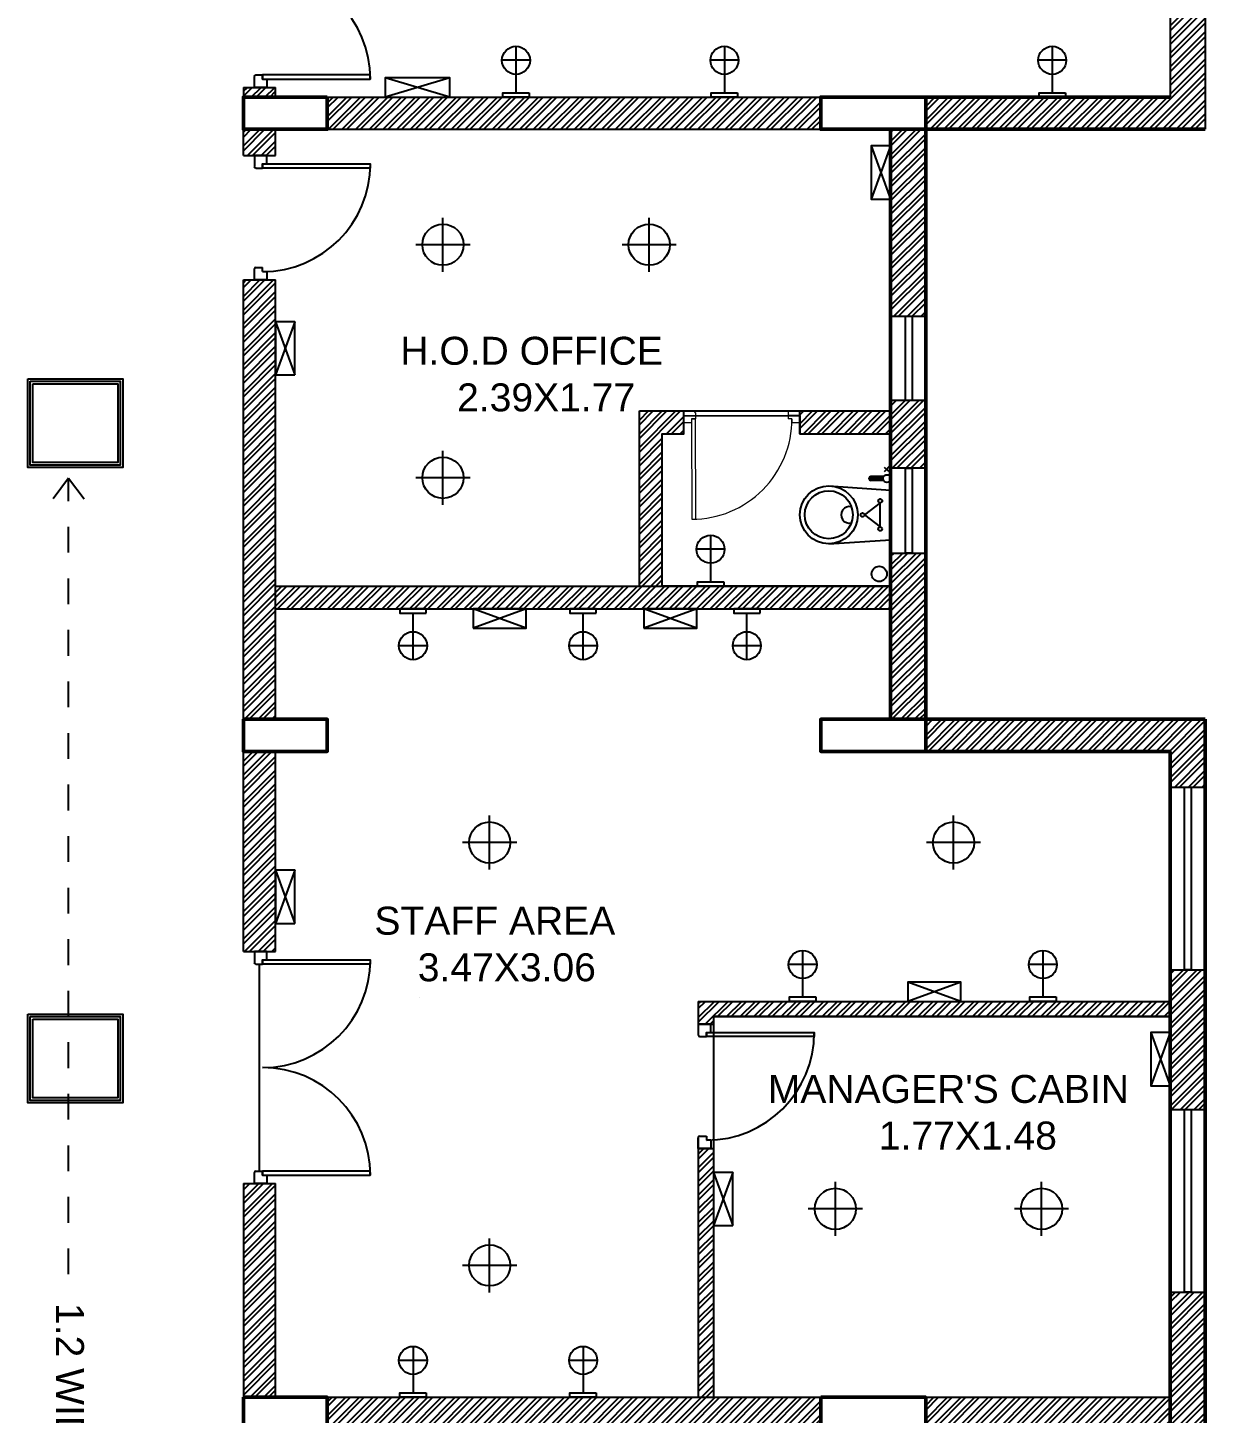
# Model space of a CAD drawing. Header units: millimetres. Extents: x 1521 to 3683, y 1649 to 3322.
# Drawn here: x 2033.66 to 2038.23, y 1662.31 to 1667.69 of the extents above; entities that cross this region are included whole.
import ezdxf

# ---------------------------------------------------------------- set-up
doc = ezdxf.new("R2010")
doc.units = ezdxf.units.MM
doc.header["$LTSCALE"] = 0.1
doc.linetypes.add('DASHED2', pattern=[0.375, 0.25, -0.125])
for name, color, linetype, lineweight in [('COL', 1, 'Continuous', 50), ('DOOR', 8, 'Continuous', 15), ('plan wall', 7, 'Continuous', 25), ('WALL', 7, 'Continuous', 50)]:
    doc.layers.add(name, color=color, linetype=linetype, lineweight=lineweight)
doc.layers.add('electrical', color=1, linetype='Continuous')
doc.styles.add('WORKING', font='ARIALN.TTF')
pattern_1 = [(45, (1372.368676, 807.466503), (-0.0265249055, 0.0265249055), []), (45, (1372.368676, 807.48526), (-0.0265249055, 0.0265249055), [])]

# ---------------------------------------------------------------- blocks, each defined once
blk = doc.blocks.new('D75')
at = {"layer": 'DOOR'}
for p, q in [((0.05, 0.7), (0.05, 0.675)), ((0.05, 0.7), (0.075, 0.7)), ((0.05, 0.05), (0.05, 0.075)), ((0.05, 0.05), (0.075, 0.05))]:
    blk.add_line(p, q, dxfattribs=at)
for points in [[(0.075, 0.7), (0.075, 0.75), (0, 0.75), (0, 0.685)], [(0.01, 0.675), (0.05, 0.675)], [(0.075, 0.05), (0.075, 0), (0, 0), (0, 0.065)], [(0.01, 0.075), (0.05, 0.075)]]:
    blk.add_lwpolyline(points, dxfattribs=at)
blk.add_lwpolyline([(0.05, 0.075), (0.05, 0.05), (0.7, 0.05), (0.7, 0.075)], close=True, dxfattribs=at)
for centre, radius, start, end in [((0.01, 0.685), 0.01, 180, 270), ((0.05, 0.05), 0.65, 0, 90), ((0.01, 0.065), 0.01, 90, 180)]:
    blk.add_arc(centre, radius, start, end, dxfattribs=at)

msp = doc.modelspace()

# ---------------------------------------------------------------- hatches: boundary and pattern name
h = msp.add_hatch()
h.set_pattern_fill('AR-SAND', color=256, scale=0.059074, angle=45, style=0)
h.set_pattern_definition([(82.5, (1097.7802, 958.43), (-2.1111885, 1.977517), [0, -2.2807224, 0, -2.550808, 0, -2.4382723]), (52.5, (1097.7802, 958.43), (-1.11656, 4.872013), [0, -1.2303897, 0, -2.055651, 0, -0.7877495]), (12.5, (1096.4752, 957.125), (3.298091, 3.3100975), [0, -0.7502376, 0, -2.7008554, 0, -3.526117]), (2.5, (1096.475, 957.125), (2.258281, 4.1207), [0, -0.375119, 0, -1.770561, 0, -2.0256416])])
h.paths.add_polyline_path([(2035.3071, 1670.5551), (2037.365, 1670.5551), (2037.365, 1667.8053), (2035.3071, 1667.8053)], flags=16)
h.paths.add_polyline_path([(2034.6263, 1670.9166), (2038.0973, 1670.9166), (2038.0973, 1667.4182), (2034.6263, 1667.4182)])
h = msp.add_hatch()
h.set_pattern_fill('STEEL', color=256, scale=0.011815, style=0)
h.set_pattern_definition(pattern_1)
h.paths.add_polyline_path([(2038.2332, 1669.5359), (2038.0973, 1669.5359), (2038.0973, 1668.8885), (2038.2332, 1668.8885)])
h.paths.add_polyline_path([(2038.2332, 1667.9122), (2038.0973, 1667.9122), (2038.0973, 1667.4182), (2037.1484, 1667.4182), (2037.1484, 1667.2934), (2038.2332, 1667.2934)])
h.paths.add_polyline_path([(2036.7416, 1667.4182), (2034.827, 1667.4182), (2034.827, 1667.2934), (2035.8863, 1667.2934), (2036.6167, 1667.2934), (2036.7416, 1667.2934)])
h.paths.add_polyline_path([(2034.6263, 1667.2934), (2034.5016, 1667.2934), (2034.5016, 1667.1915), (2034.6263, 1667.1915)])
h.paths.add_polyline_path([(2034.6263, 1667.4561), (2034.5016, 1667.4561), (2034.5016, 1667.4182), (2034.6263, 1667.4182)])
h.paths.add_polyline_path([(2037.1484, 1667.2934), (2037.0126, 1667.2934), (2037.0126, 1666.5684), (2037.1484, 1666.5684)])
h.paths.add_polyline_path([(2037.1484, 1666.2415), (2037.0126, 1666.2415), (2037.0126, 1666.2006), (2037.0126, 1665.979), (2037.1484, 1665.979)])
h.paths.add_polyline_path([(2037.0126, 1666.2006), (2036.6596, 1666.2006), (2036.6597, 1666.1557), (2036.6596, 1666.1557), (2036.6596, 1666.112), (2037.0126, 1666.112)])
h.paths.add_polyline_path([(2036.2103, 1666.1815), (2036.2104, 1666.1815), (2036.2103, 1666.2006), (2036.0378, 1666.2006), (2036.0378, 1665.5212), (2036.1265, 1665.5212), (2036.1265, 1666.112), (2036.2103, 1666.112)])
h.paths.add_polyline_path([(2034.6263, 1666.7093), (2034.568, 1666.7093), (2034.5016, 1666.7093), (2034.5016, 1665.0046), (2034.6263, 1665.0046), (2034.6263, 1665.0514)])
h.paths.add_polyline_path([(2037.0126, 1665.5212), (2036.1265, 1665.5212), (2034.6263, 1665.5212), (2034.6263, 1665.4326), (2037.0126, 1665.4326)])
h = msp.add_hatch()
h.set_pattern_fill('STEEL', color=256, scale=0.011815, style=0)
h.set_pattern_definition(pattern_1)
h.paths.add_polyline_path([(2038.2332, 1665.0046), (2037.1484, 1665.0046), (2037.1484, 1664.8798), (2038.0973, 1664.8798), (2038.0973, 1664.7412), (2038.2332, 1664.7412)])
h.paths.add_polyline_path([(2037.1484, 1665.6491), (2037.0126, 1665.6491), (2037.0126, 1665.5212), (2037.0126, 1665.0046), (2037.1484, 1665.0046)])
h.paths.add_polyline_path([(2034.6263, 1664.8798), (2034.5016, 1664.8798), (2034.5016, 1664.103), (2034.6263, 1664.103)])
h = msp.add_hatch()
h.set_pattern_fill('STEEL', color=256, scale=0.011815, style=0)
h.set_pattern_definition(pattern_1)
h.paths.add_polyline_path([(2038.2332, 1664.0323), (2038.0973, 1664.0323), (2038.0973, 1663.9099), (2038.0973, 1663.4902), (2038.2332, 1663.4902)])
h = msp.add_hatch()
h.set_pattern_fill('STEEL', color=256, scale=0.011815, style=0)
h.set_pattern_definition(pattern_1)
h.paths.add_polyline_path([(2038.0973, 1663.9099), (2036.2661, 1663.9099), (2036.2661, 1663.8212), (2036.3251, 1663.8212), (2036.3251, 1663.8508), (2038.0973, 1663.8508)])
h.paths.add_polyline_path([(2036.3251, 1663.3392), (2036.2661, 1663.3392), (2036.2661, 1662.374), (2036.3251, 1662.374)])
h.paths.add_polyline_path([(2036.7416, 1662.374), (2036.3251, 1662.374), (2034.827, 1662.374), (2034.827, 1662.2492), (2036.7416, 1662.2492)])
h.paths.add_polyline_path([(2034.6263, 1662.2492), (2034.5016, 1662.2492), (2034.5016, 1661.5114), (2034.6263, 1661.5114)])
h.paths.add_polyline_path([(2034.6263, 1663.203), (2034.5016, 1663.203), (2034.5016, 1662.374), (2034.6263, 1662.374)])
h = msp.add_hatch()
h.set_pattern_fill('STEEL', color=256, scale=0.011815, style=0)
h.set_pattern_definition(pattern_1)
h.paths.add_polyline_path([(2038.2332, 1662.7813), (2038.0973, 1662.7813), (2038.0973, 1662.374), (2038.0973, 1662.0261), (2038.2332, 1662.0261)])
h = msp.add_hatch()
h.set_pattern_fill('STEEL', color=256, scale=0.011815, style=0)
h.set_pattern_definition(pattern_1)
h.paths.add_polyline_path([(2038.0973, 1662.374), (2037.1484, 1662.374), (2037.1484, 1662.2492), (2037.2999, 1662.2492), (2037.2999, 1662.1931), (2037.3885, 1662.1931), (2037.3885, 1662.2492), (2038.0973, 1662.2492)])

# ---------------------------------------------------------------- linework, layer by layer
for p, q in [((2038.2332, 1671.0414), (2038.2332, 1667.2934)), ((2038.2332, 1671.0414), (2038.2332, 1667.2934)), ((2038.0973, 1670.9166), (2038.0973, 1667.4182)), ((2034.5761, 1667.4883), (2034.5761, 1667.5043)), ((2034.5761, 1667.4883), (2034.5921, 1667.4883)), ((2034.5016, 1667.4561), (2034.6263, 1667.4561)), ((2034.5016, 1667.4561), (2034.5016, 1667.4182)), ((2034.6263, 1667.4182), (2034.6263, 1667.4561)), ((2034.827, 1667.4182), (2036.7416, 1667.4182)), ((2034.5016, 1667.1915), (2034.5016, 1667.2934)), ((2034.6263, 1667.1915), (2034.6263, 1667.2934)), ((2034.827, 1667.2934), (2036.7416, 1667.2934)), ((2038.2332, 1667.2934), (2037.1484, 1667.2934)), ((2037.1484, 1667.2934), (2037.1484, 1665.0046)), ((2034.5016, 1667.1915), (2034.6263, 1667.1915)), ((2034.5761, 1667.1593), (2034.5761, 1667.1432)), ((2034.5761, 1667.1593), (2034.5921, 1667.1593)), ((2034.5761, 1666.7415), (2034.5761, 1666.7575)), ((2034.5761, 1666.7415), (2034.5921, 1666.7415)), ((2034.5016, 1664.8798), (2034.5016, 1666.7093)), ((2034.5016, 1666.7093), (2034.6263, 1666.7093)), ((2034.6263, 1665.0046), (2034.6263, 1666.7093)), ((2036.0378, 1666.2006), (2037.0126, 1666.2006)), ((2036.0378, 1665.5212), (2036.0378, 1666.2006)), ((2036.2103, 1666.112), (2036.2103, 1666.2006)), ((2036.6596, 1666.112), (2036.6596, 1666.2006)), ((2036.1265, 1666.112), (2036.2103, 1666.112)), ((2036.1265, 1665.5212), (2036.1265, 1666.112)), ((2036.6596, 1666.112), (2037.0126, 1666.112)), ((2034.6263, 1665.5212), (2037.0126, 1665.5212)), ((2034.6263, 1665.4326), (2037.0126, 1665.4326)), ((2037.1484, 1665.0046), (2038.2332, 1665.0046)), ((2038.2332, 1665.0046), (2038.2332, 1659.662)), ((2034.5016, 1664.103), (2034.5016, 1664.8798)), ((2034.6263, 1664.103), (2034.6263, 1664.8798)), ((2034.5016, 1664.103), (2034.6263, 1664.103)), ((2034.5632, 1664.0548), (2034.5632, 1663.2512)), ((2034.5761, 1664.0709), (2034.5761, 1664.0548)), ((2034.5761, 1664.0709), (2034.5921, 1664.0709)), ((2035.1835, 1663.9257), (2035.1835, 1663.9257)), ((2036.2661, 1663.9099), (2036.2661, 1663.7794)), ((2036.2661, 1663.9099), (2038.0973, 1663.9099)), ((2036.2661, 1663.8212), (2036.3251, 1663.8212)), ((2036.3251, 1663.8508), (2036.3251, 1663.8212)), ((2036.3251, 1663.8508), (2036.3251, 1663.8212)), ((2036.3251, 1663.8508), (2038.0973, 1663.8508)), ((2036.2982, 1663.789), (2036.2982, 1663.7729)), ((2036.2982, 1663.789), (2036.3143, 1663.789)), ((2036.2661, 1663.381), (2036.2661, 1662.374)), ((2036.2982, 1663.3874), (2036.2982, 1663.3712)), ((2036.2661, 1663.3392), (2036.3251, 1663.3392)), ((2036.3143, 1663.3713), (2036.2982, 1663.3713)), ((2036.3251, 1663.3392), (2036.3251, 1662.374)), ((2036.3251, 1663.3392), (2036.3251, 1662.374)), ((2034.5761, 1663.2352), (2034.5761, 1663.2512)), ((2034.5761, 1663.2352), (2034.5921, 1663.2352)), ((2034.5016, 1663.203), (2034.6263, 1663.203)), ((2034.5016, 1663.203), (2034.5016, 1662.374)), ((2034.6263, 1662.374), (2034.6263, 1663.203)), ((2034.827, 1662.374), (2038.0973, 1662.374))]:
    msp.add_line(p, q)
at = {"linetype": 'DASHED2'}
for p, q in [((2033.8234, 1665.9403), (2033.7543, 1665.8476)), ((2033.8234, 1662.8509), (2033.8234, 1665.9403)), ((2033.8234, 1665.9403), (2033.8926, 1665.8476))]:
    msp.add_line(p, q, dxfattribs=at)
at = {"lineweight": 25}
msp.add_line((2036.9747, 1665.8587), (2036.9694, 1665.8587), dxfattribs=at)
at = {"linetype": 'Continuous'}
msp.add_line((2034.7414, 1665.5212), (2035.8047, 1665.5212), dxfattribs=at)
at = {"color": 253}
for p, q in [((2038.0973, 1664.7412), (2038.2332, 1664.7412)), ((2038.0973, 1664.0323), (2038.2332, 1664.0323)), ((2038.0973, 1663.4902), (2038.2332, 1663.4902)), ((2038.0973, 1662.7813), (2038.2332, 1662.7813))]:
    msp.add_line(p, q, dxfattribs=at)
for points in [[(2034.5921, 1667.4883), (2034.5921, 1667.4561), (2034.5439, 1667.4561), (2034.5439, 1667.4979)], [(2034.5503, 1667.5043), (2034.5761, 1667.5043)], [(2034.5921, 1667.1593), (2034.5921, 1667.1915), (2034.5439, 1667.1915), (2034.5439, 1667.1497)], [(2034.5503, 1667.1432), (2034.5761, 1667.1432)], [(2034.5921, 1666.7415), (2034.5921, 1666.7093), (2034.5439, 1666.7093), (2034.5439, 1666.7511)], [(2034.5503, 1666.7575), (2034.5761, 1666.7575)], [(2036.2103, 1666.1815), (2036.6147, 1666.1825), (2036.6596, 1666.1826), (2036.6596, 1666.112), (2037.0126, 1666.112), (2037.0126, 1665.5212), (2036.1265, 1665.5212), (2036.1265, 1666.112), (2036.2103, 1666.112), (2036.2103, 1666.1815)], [(2034.5921, 1664.0709), (2034.5921, 1664.103), (2034.5439, 1664.103), (2034.5439, 1664.0612)], [(2034.5503, 1664.0548), (2034.5761, 1664.0548)], [(2036.3143, 1663.789), (2036.3143, 1663.8212), (2036.2661, 1663.8212), (2036.2661, 1663.7794)], [(2036.2725, 1663.7729), (2036.2982, 1663.7729)], [(2036.3143, 1663.3713), (2036.3143, 1663.3392), (2036.2661, 1663.3392), (2036.2661, 1663.381)], [(2036.2725, 1663.3874), (2036.2982, 1663.3874)], [(2034.5921, 1663.2352), (2034.5921, 1663.203), (2034.5439, 1663.203), (2034.5439, 1663.2448)], [(2034.5503, 1663.2512), (2034.5761, 1663.2512)]]:
    msp.add_lwpolyline(points)
for points in [[(2034.5761, 1667.5043), (2034.5761, 1667.4883), (2034.9939, 1667.4883), (2034.9939, 1667.5043)], [(2034.5761, 1667.1432), (2034.5761, 1667.1593), (2034.9939, 1667.1593), (2034.9939, 1667.1432)], [(2034.5761, 1664.0548), (2034.5761, 1664.0709), (2034.9939, 1664.0709), (2034.9939, 1664.0548)], [(2036.3251, 1662.374), (2038.0973, 1662.374), (2038.0973, 1663.8508), (2036.3251, 1663.8508)], [(2036.2982, 1663.7729), (2036.2982, 1663.789), (2036.7161, 1663.789), (2036.7161, 1663.7729)], [(2034.5761, 1663.2512), (2034.5761, 1663.2352), (2034.9939, 1663.2352), (2034.9939, 1663.2512)]]:
    msp.add_lwpolyline(points, close=True)
for points in [[(2037.0126, 1666.5684), (2037.1484, 1666.5684), (2037.1484, 1666.2415), (2037.0126, 1666.2415)], [(2037.0704, 1666.5684), (2037.0957, 1666.5684), (2037.0957, 1666.2415), (2037.0704, 1666.2415)], [(2037.0126, 1665.6491), (2037.1484, 1665.6491), (2037.1484, 1665.979), (2037.0126, 1665.979)], [(2037.0704, 1665.979), (2037.0957, 1665.979), (2037.0957, 1665.6491), (2037.0704, 1665.6491)], [(2038.1527, 1664.7412), (2038.1779, 1664.7412), (2038.1779, 1664.0323), (2038.1527, 1664.0323)], [(2038.1527, 1663.4902), (2038.1779, 1663.4902), (2038.1779, 1662.7813), (2038.1527, 1662.7813)]]:
    msp.add_lwpolyline(points, close=True, dxfattribs=at)
at = {"color": 10}
for points in [[(2033.6647, 1666.3258), (2034.0337, 1666.3258), (2034.0337, 1665.9808), (2033.6647, 1665.9808)], [(2033.6747, 1666.3158), (2034.0237, 1666.3158), (2034.0237, 1665.9908), (2033.6747, 1665.9908)], [(2033.6847, 1666.3058), (2034.0137, 1666.3058), (2034.0137, 1666.0008), (2033.6847, 1666.0008)], [(2033.6647, 1663.8607), (2034.0337, 1663.8607), (2034.0337, 1663.5157), (2033.6647, 1663.5157)], [(2033.6747, 1663.8507), (2034.0237, 1663.8507), (2034.0237, 1663.5257), (2033.6747, 1663.5257)], [(2033.6847, 1663.8407), (2034.0137, 1663.8407), (2034.0137, 1663.5357), (2033.6847, 1663.5357)]]:
    msp.add_lwpolyline(points, close=True, dxfattribs=at)
for centre, radius, start, end in [((2034.5761, 1667.4883), 0.4179, 0, 90), ((2034.5503, 1667.4979), 0.00643, 90, 180), ((2034.5503, 1667.1497), 0.00643, 180, 270), ((2034.5761, 1667.1593), 0.4179, 270, 0), ((2034.5503, 1666.7511), 0.00643, 90, 180), ((2034.5503, 1664.0612), 0.00643, 180, 270), ((2034.5761, 1664.0709), 0.4179, 270, 0), ((2036.2725, 1663.7794), 0.00643, 180, 270), ((2036.2982, 1663.789), 0.4179, 270, 0), ((2034.5761, 1663.2352), 0.4179, 0, 90), ((2036.2725, 1663.381), 0.00643, 90, 180), ((2034.5503, 1663.2448), 0.00643, 90, 180)]:
    msp.add_arc(centre, radius, start, end)
at = {"layer": 'COL'}
for points in [[(2034.827, 1667.4182), (2034.827, 1667.2934), (2034.5016, 1667.2934), (2034.5016, 1667.4182)], [(2037.1484, 1667.4182), (2037.1484, 1667.2934), (2036.7416, 1667.2934), (2036.7416, 1667.4182)], [(2034.5016, 1665.0046), (2034.827, 1665.0046), (2034.827, 1664.8798), (2034.5016, 1664.8798)], [(2037.1484, 1665.0046), (2037.1484, 1664.8798), (2036.7416, 1664.8798), (2036.7416, 1665.0046)], [(2034.5016, 1662.374), (2034.827, 1662.374), (2034.827, 1662.2492), (2034.5016, 1662.2492)], [(2036.7416, 1662.374), (2037.1484, 1662.374), (2037.1484, 1662.2492), (2036.7416, 1662.2492)]]:
    msp.add_lwpolyline(points, close=True, dxfattribs=at)
at = {"layer": 'electrical', "ltscale": 0.0025}
for p, q in [((2035.559, 1667.6154), (2035.559, 1667.4352)), ((2036.3676, 1667.6154), (2036.3676, 1667.4352)), ((2037.6395, 1667.6154), (2037.6395, 1667.4352)), ((2035.6133, 1667.561), (2035.5046, 1667.561)), ((2036.422, 1667.561), (2036.3132, 1667.561)), ((2037.6939, 1667.561), (2037.5851, 1667.561)), ((2035.2757, 1666.7406), (2035.2757, 1666.9504)), ((2036.0757, 1666.7406), (2036.0757, 1666.9504)), ((2035.3806, 1666.8455), (2035.1708, 1666.8455)), ((2036.1806, 1666.8455), (2035.9708, 1666.8455)), ((2035.2757, 1665.8364), (2035.2757, 1666.0462)), ((2035.3806, 1665.9413), (2035.1708, 1665.9413)), ((2036.3138, 1665.7184), (2036.3138, 1665.5382)), ((2036.3682, 1665.664), (2036.2594, 1665.664)), ((2035.1595, 1665.2354), (2035.1595, 1665.4156)), ((2035.8194, 1665.2354), (2035.8194, 1665.4156)), ((2036.4547, 1665.2354), (2036.4547, 1665.4156)), ((2035.2138, 1665.2898), (2035.1051, 1665.2898)), ((2035.8738, 1665.2898), (2035.7651, 1665.2898)), ((2036.5091, 1665.2898), (2036.4003, 1665.2898)), ((2035.4568, 1664.4212), (2035.4568, 1664.631)), ((2037.2565, 1664.4212), (2037.2565, 1664.631)), ((2035.5617, 1664.5261), (2035.352, 1664.5261)), ((2037.3614, 1664.5261), (2037.1516, 1664.5261)), ((2036.6712, 1664.1071), (2036.6712, 1663.9269)), ((2037.6032, 1664.1071), (2037.6032, 1663.9269)), ((2036.7256, 1664.0527), (2036.6168, 1664.0527)), ((2037.6576, 1664.0527), (2037.5488, 1664.0527)), ((2036.798, 1662.9998), (2036.798, 1663.2095)), ((2037.598, 1662.9998), (2037.598, 1663.2095)), ((2036.9029, 1663.1046), (2036.6931, 1663.1046)), ((2037.7029, 1663.1046), (2037.4931, 1663.1046)), ((2035.4568, 1662.7806), (2035.4568, 1662.9904)), ((2035.5617, 1662.8855), (2035.352, 1662.8855)), ((2035.1595, 1662.5712), (2035.1595, 1662.391)), ((2035.8194, 1662.5712), (2035.8194, 1662.391)), ((2035.2138, 1662.5168), (2035.1051, 1662.5168)), ((2035.8738, 1662.5168), (2035.7651, 1662.5168))]:
    msp.add_line(p, q, dxfattribs=at)
at = {"layer": 'electrical', "color": 3}
for p, q in [((2035.3019, 1667.4932), (2035.0519, 1667.4182)), ((2035.3019, 1667.4182), (2035.0519, 1667.4932)), ((2036.9376, 1667.2288), (2037.0126, 1667.0228)), ((2037.0126, 1667.2288), (2036.9376, 1667.0228)), ((2034.6263, 1666.547), (2034.7013, 1666.341)), ((2034.7013, 1666.547), (2034.6263, 1666.341)), ((2035.599, 1665.4326), (2035.393, 1665.3576)), ((2035.599, 1665.3576), (2035.393, 1665.4326)), ((2036.2611, 1665.4326), (2036.0551, 1665.3576)), ((2036.2611, 1665.3576), (2036.0551, 1665.4326)), ((2034.6263, 1664.4184), (2034.7013, 1664.2124)), ((2034.7013, 1664.4184), (2034.6263, 1664.2124)), ((2037.2847, 1663.9849), (2037.0787, 1663.9099)), ((2037.2847, 1663.9099), (2037.0787, 1663.9849)), ((2038.0223, 1663.7886), (2038.0973, 1663.5826)), ((2038.0973, 1663.7886), (2038.0223, 1663.5826)), ((2036.3251, 1663.2463), (2036.4001, 1663.0403)), ((2036.4001, 1663.2463), (2036.3251, 1663.0403))]:
    msp.add_line(p, q, dxfattribs=at)
for points in [[(2035.0519, 1667.4182), (2035.3019, 1667.4182), (2035.3019, 1667.4932), (2035.0519, 1667.4932)], [(2037.0126, 1667.0228), (2037.0126, 1667.2288), (2036.9376, 1667.2288), (2036.9376, 1667.0228)], [(2034.7013, 1666.341), (2034.7013, 1666.547), (2034.6263, 1666.547), (2034.6263, 1666.341)], [(2035.393, 1665.3576), (2035.599, 1665.3576), (2035.599, 1665.4326), (2035.393, 1665.4326)], [(2036.0551, 1665.3576), (2036.2611, 1665.3576), (2036.2611, 1665.4326), (2036.0551, 1665.4326)], [(2034.7013, 1664.2124), (2034.7013, 1664.4184), (2034.6263, 1664.4184), (2034.6263, 1664.2124)], [(2037.0787, 1663.9099), (2037.2847, 1663.9099), (2037.2847, 1663.9849), (2037.0787, 1663.9849)], [(2038.0973, 1663.5826), (2038.0973, 1663.7886), (2038.0223, 1663.7886), (2038.0223, 1663.5826)], [(2036.4001, 1663.0403), (2036.4001, 1663.2463), (2036.3251, 1663.2463), (2036.3251, 1663.0403)]]:
    msp.add_lwpolyline(points, close=True, dxfattribs=at)
at = {"layer": 'electrical', "ltscale": 0.0025}
for points in [[(2035.61, 1667.4352), (2035.61, 1667.4182), (2035.5079, 1667.4182), (2035.5079, 1667.4352)], [(2036.4186, 1667.4352), (2036.4186, 1667.4182), (2036.3165, 1667.4182), (2036.3165, 1667.4352)], [(2037.6906, 1667.4352), (2037.6906, 1667.4182), (2037.5885, 1667.4182), (2037.5885, 1667.4352)], [(2036.3648, 1665.5382), (2036.3648, 1665.5212), (2036.2627, 1665.5212), (2036.2627, 1665.5382)], [(2035.2105, 1665.4156), (2035.2105, 1665.4326), (2035.1084, 1665.4326), (2035.1084, 1665.4156)], [(2035.8705, 1665.4156), (2035.8705, 1665.4326), (2035.7684, 1665.4326), (2035.7684, 1665.4156)], [(2036.5057, 1665.4156), (2036.5057, 1665.4326), (2036.4036, 1665.4326), (2036.4036, 1665.4156)], [(2036.7222, 1663.9269), (2036.7222, 1663.9099), (2036.6201, 1663.9099), (2036.6201, 1663.9269)], [(2037.6542, 1663.9269), (2037.6542, 1663.9099), (2037.5521, 1663.9099), (2037.5521, 1663.9269)], [(2035.2105, 1662.391), (2035.2105, 1662.374), (2035.1084, 1662.374), (2035.1084, 1662.391)], [(2035.8705, 1662.391), (2035.8705, 1662.374), (2035.7684, 1662.374), (2035.7684, 1662.391)]]:
    msp.add_lwpolyline(points, close=True, dxfattribs=at)
for centre, radius in [((2035.559, 1667.561), 0.0544), ((2036.3676, 1667.561), 0.0544), ((2037.6395, 1667.561), 0.0544), ((2035.2757, 1666.8455), 0.0799), ((2036.0757, 1666.8455), 0.0799), ((2035.2757, 1665.9413), 0.0799), ((2036.3138, 1665.664), 0.0544), ((2035.1595, 1665.2898), 0.0544), ((2035.8194, 1665.2898), 0.0544), ((2036.4547, 1665.2898), 0.0544), ((2035.4568, 1664.5261), 0.0799), ((2037.2565, 1664.5261), 0.0799), ((2036.6712, 1664.0527), 0.0544), ((2037.6032, 1664.0527), 0.0544), ((2036.798, 1663.1046), 0.0799), ((2037.598, 1663.1046), 0.0799), ((2035.4568, 1662.8855), 0.0799), ((2035.1595, 1662.5168), 0.0544), ((2035.8194, 1662.5168), 0.0544)]:
    msp.add_circle(centre, radius, dxfattribs=at)
at = {"layer": 'plan wall'}
for p, q in [((2036.9889, 1665.9653), (2037.0126, 1665.9897)), ((2037.0126, 1665.9602), (2036.9889, 1665.9808)), ((2036.7728, 1665.91), (2037.0126, 1665.8938)), ((2036.983, 1665.9384), (2036.9281, 1665.9385)), ((2036.985, 1665.931), (2036.9341, 1665.9311)), ((2036.985, 1665.9458), (2036.9342, 1665.9459)), ((2036.9723, 1665.844), (2036.9111, 1665.7973)), ((2036.972, 1665.7504), (2036.9723, 1665.844)), ((2036.9111, 1665.7973), (2036.972, 1665.7504)), ((2036.7722, 1665.6853), (2037.0126, 1665.7004))]:
    msp.add_line(p, q, dxfattribs=at)
msp.add_circle((2036.9682, 1665.5683), 0.0295, dxfattribs=at)
for centre, major_axis, ratio, start_param, end_param in [((2036.7725, 1665.7977), (0.1124, 0.0004), 0.999966, -0.006354705291457, 6.276830601888128), ((2036.9355, 1665.9385), (0.00738, 0.00032), 0.999966, 1.524714, 4.666306), ((2036.9978, 1665.9384), (-0.0148, 0.0003), 0.999968, 3.157287497747048, 9.440472804926635), ((2036.7725, 1665.7977), (-0.0931, 0.002), 0.999966, 3.16012, 9.443305), ((2036.9721, 1665.8516), (-0.00762, 0.00027), 0.999964, 3.173921, 9.457106), ((2036.8527, 1665.7975), (-0.0321, 0.0003), 0.999965, 4.485347, 8.095194), ((2036.9035, 1665.7974), (-0.00762, 0.00027), 0.999964, 3.173959, 9.457144), ((2036.9718, 1665.7428), (0.00753, 0.00123), 0.999965, -0.163951, 6.119234)]:
    msp.add_ellipse(centre, major_axis=major_axis, ratio=ratio, start_param=start_param, end_param=end_param, dxfattribs=at)
at = {"layer": 'WALL'}
for p, q in [((2037.1484, 1667.4182), (2038.0973, 1667.4182)), ((2037.1484, 1667.3368), (2037.1484, 1665.0046)), ((2037.0126, 1667.2934), (2037.0126, 1665.0046)), ((2037.1484, 1667.2934), (2038.2332, 1667.2934)), ((2037.1484, 1665.0046), (2038.2332, 1665.0046)), ((2038.2332, 1665.0046), (2038.2332, 1659.662)), ((2037.1484, 1664.8798), (2038.0973, 1664.8798)), ((2038.0973, 1664.8798), (2038.0973, 1659.7868))]:
    msp.add_line(p, q, dxfattribs=at)

# ---------------------------------------------------------------- block references
at = {"layer": 'DOOR', "xscale": 0.5990086221279105, "yscale": 0.5990086221277126, "zscale": 0.5990086221273982, "rotation": 270.1473645514255}
msp.add_blockref('D75', (2036.2103, 1666.1994), dxfattribs=at)

# ---------------------------------------------------------------- texts
at = {"ltscale": 0.2, "char_height": 0.108478, "width": 2.869906, "attachment_point": 1, "style": 'WORKING'}
for s, insert in [('\\pi0.9357;{\\f@Arial Unicode MS|b0|i0|c0|p34;H.O.D OFFICE\\P\\pi1.0297;   2.39X1.77}', (2034.1745, 1666.4884)), ('{\\f@Arial Unicode MS|b0|i0|c0|p34;STAFF AREA\\P    3.47X3.06}', (2035.0097, 1664.2771)), ("\\pi0.74605;{\\f@Arial Unicode MS|b0|i0|c0|p34;MANAGER'S CABIN\\P\\pi1.0085;    1.77X1.48}", (2035.7899, 1663.6243))]:
    msp.add_mtext(s, dxfattribs=dict(at, insert=insert))
at = {"ltscale": 0.2, "insert": (2033.8827, 1662.7396), "char_height": 0.108478, "width": 2.869906, "attachment_point": 1, "rotation": 270, "style": 'WORKING'}
msp.add_mtext('{\\f@Arial Unicode MS|b0|i0|c0|p34;1.2 WIDE PASSAGE AREA}', dxfattribs=at)

doc.saveas('drawing.dxf')
